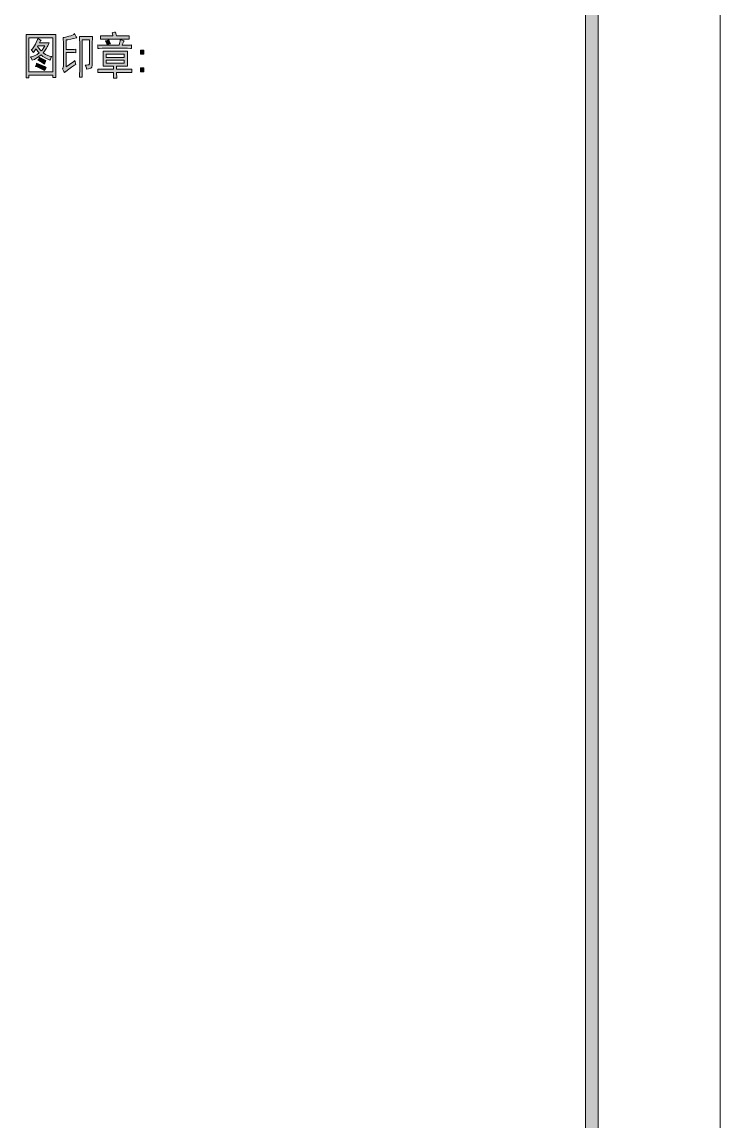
# Model space of a CAD drawing. Header units: millimetres. Extents: x 0 to 829, y 0 to 586.
# Drawn here: x 775.5 to 829.2, y 330.8 to 415.3 of the extents above; entities that cross this region are included whole.
import ezdxf

# ---------------------------------------------------------------- set-up
doc = ezdxf.new("R2010")
doc.units = ezdxf.units.MM

msp = doc.modelspace()

# ---------------------------------------------------------------- hatches: boundary and pattern name
h = msp.add_hatch(color=0)
h.dxf.hatch_style = 2
h.paths.add_polyline_path([(819.788528, 9.36625), (818.80075, 10.3505), (818.80075, 575.281778), (819.788528, 576.266028)])
h = msp.add_hatch(color=0)
h.paths.add_polyline_path([(778.076083, 414.30575), (778.072556, 414.122306), (778.0655, 413.713083), (778.0655, 413.490833), (778.0655, 411.906861), (778.0655, 411.677556), (778.072556, 411.226), (778.076083, 411.00375), (777.853833, 411.00375), (777.853833, 411.197778), (776.00175, 411.197778), (776.00175, 410.975528), (775.7795, 410.975528), (775.783028, 411.204833), (775.790083, 411.677556), (775.790083, 411.9245), (775.790083, 413.490833), (775.790083, 413.706028), (775.783028, 414.11525), (775.7795, 414.30575)])
h.paths.add_polyline_path([(777.853833, 411.44825), (777.853833, 414.069389), (776.00175, 414.069389), (776.00175, 411.44825)])
h = msp.add_hatch(color=0)
h.paths.add_polyline_path([(776.933083, 413.878889), (776.897806, 413.833028), (776.837833, 413.737778), (776.809611, 413.684861), (777.553972, 413.684861), (777.532806, 413.617833), (777.458722, 413.455556), (777.409333, 413.360306), (777.359944, 413.261528), (777.204722, 413.032222), (777.098889, 412.901694), (777.264694, 412.788806), (777.592778, 412.65475), (777.755056, 412.633583), (777.71625, 412.566556), (777.649222, 412.425444), (777.621, 412.351361), (777.416389, 412.4325), (777.070667, 412.633583), (776.933083, 412.753528), (776.770806, 412.612417), (776.428611, 412.404278), (776.245167, 412.33725), (776.227528, 412.404278), (776.167556, 412.531278), (776.121694, 412.587722), (776.298083, 412.626528), (776.626167, 412.78175), (776.777861, 412.901694), (776.70025, 412.996944), (776.587361, 413.159222), (776.555611, 413.22625), (776.506222, 413.152167), (776.400389, 413.004), (776.343944, 412.929917), (776.305139, 412.989889), (776.220472, 413.078083), (776.178139, 413.106306), (776.273389, 413.212139), (776.432139, 413.444972), (776.499167, 413.5755), (776.566194, 413.7025), (776.661444, 413.921222), (776.689667, 414.009417), (776.742583, 413.974139), (776.866056, 413.907111)])
h.paths.add_polyline_path([(776.664972, 413.402639), (776.749639, 413.279167), (776.894278, 413.09925), (776.95425, 413.049861), (777.028333, 413.123944), (777.158861, 413.3215), (777.222361, 413.4485), (776.689667, 413.4485)])
h = msp.add_hatch(color=0)
h.dxf.hatch_style = 2
h.paths.add_polyline_path([(779.62125, 412.012694), (779.508361, 411.945667), (779.289639, 411.801028), (779.180278, 411.723417), (779.074444, 411.645806), (778.848667, 411.48), (778.73225, 411.388278), (778.693444, 411.472944), (778.615833, 411.621111), (778.577028, 411.684611), (778.60525, 411.709306), (778.644056, 411.811611), (778.654639, 411.89275), (778.654639, 413.4485), (778.654639, 413.663694), (778.647583, 413.98825), (778.644056, 414.097611), (778.704028, 414.097611), (778.915694, 414.139944), (779.070917, 414.182278), (779.222611, 414.221083), (779.448389, 414.319861), (779.518944, 414.379833), (779.55775, 414.298694), (779.645944, 414.143472), (779.698861, 414.069389), (779.624778, 414.048222), (779.444861, 414.002361), (779.3355, 413.981194), (779.229667, 413.960028), (778.996833, 413.914167), (778.876889, 413.893), (778.876889, 413.166278), (779.141472, 413.166278), (779.247306, 413.166278), (779.480139, 413.173333), (779.607139, 413.180389), (779.607139, 412.915806), (779.490722, 412.922861), (779.257889, 412.929917), (779.141472, 412.929917), (778.876889, 412.929917), (778.876889, 411.832778), (779.120306, 411.998583), (779.451917, 412.242), (779.543639, 412.323139), (779.554222, 412.242), (779.593028, 412.086778)])
h = msp.add_hatch(color=0)
h.dxf.hatch_style = 2
h.paths.add_polyline_path([(780.884194, 414.157583), (780.880667, 414.002361), (780.873611, 413.691917), (780.873611, 413.536694), (780.873611, 412.100889), (780.873611, 411.966833), (780.838333, 411.801028), (780.803056, 411.769278), (780.767778, 411.734), (780.580806, 411.6705), (780.429111, 411.642278), (780.425583, 411.730472), (780.376194, 411.89275), (780.330333, 411.966833), (780.400889, 411.966833), (780.520833, 411.973889), (780.563167, 411.980944), (780.609028, 411.988), (780.658417, 412.055028), (780.661944, 412.115), (780.661944, 413.907111), (780.108083, 413.907111), (780.108083, 411.0355), (779.896417, 411.0355), (779.903472, 411.218944), (779.907, 411.603472), (779.907, 411.804556), (779.907, 413.490833), (779.907, 413.656639), (779.903472, 413.98825), (779.896417, 414.157583)])
h = msp.add_hatch(color=0)
h.dxf.hatch_style = 2
h.paths.add_polyline_path([(783.473583, 413.490833), (783.582944, 413.490833), (783.801667, 413.501417), (783.903972, 413.508472), (783.903972, 413.240361), (783.801667, 413.247417), (783.582944, 413.254472), (783.473583, 413.254472), (781.730861, 413.254472), (781.625028, 413.254472), (781.413361, 413.247417), (781.307528, 413.240361), (781.307528, 413.508472), (781.416889, 413.501417), (781.628556, 413.490833), (781.730861, 413.490833), (782.930306, 413.490833), (782.972639, 413.631944), (783.022028, 413.840083), (783.029083, 413.907111), (783.089056, 413.893), (783.24075, 413.854194), (783.328944, 413.833028), (783.307778, 413.794222), (783.261917, 413.709556), (783.24075, 413.663694), (783.216056, 413.614306), (783.184306, 413.529639), (783.173722, 413.490833)])
h = msp.add_hatch(color=0)
h.dxf.hatch_style = 2
h.paths.add_polyline_path([(782.651611, 414.499778), (782.679833, 414.418639), (782.718639, 414.270472), (782.729222, 414.203444), (783.385389, 414.203444), (783.463, 414.203444), (783.62175, 414.2105), (783.706417, 414.217556), (783.706417, 413.952972), (783.62175, 413.960028), (783.466528, 413.967083), (783.395972, 413.967083), (781.8755, 413.967083), (781.773194, 413.967083), (781.586222, 413.960028), (781.4945, 413.952972), (781.4945, 414.217556), (781.607389, 414.2105), (781.790833, 414.203444), (781.861389, 414.203444), (782.461111, 414.203444), (782.461111, 414.238722), (782.432889, 414.365722), (782.408194, 414.453917), (782.457583, 414.468028), (782.577528, 414.492722)])
h = msp.add_hatch(color=0)
h.dxf.hatch_style = 2
h.paths.add_polyline_path([(781.896667, 413.818917), (781.946056, 413.840083), (782.062472, 413.885944), (782.1295, 413.907111), (782.16125, 413.833028), (782.235333, 413.684861), (782.274139, 413.610778), (782.207111, 413.589611), (782.090694, 413.54375), (782.041306, 413.522583), (782.0025, 413.603722), (781.928417, 413.751889)])
h = msp.add_hatch(color=0)
h.dxf.hatch_style = 2
h.paths.add_polyline_path([(784.838833, 412.795861), (784.581306, 412.795861), (784.581306, 413.123944), (784.838833, 413.123944)])
h = msp.add_hatch(color=0)
h.dxf.hatch_style = 2
h.paths.add_polyline_path([(776.799028, 412.573611), (776.989528, 412.471306), (777.243528, 412.33725), (777.310556, 412.309028), (777.282333, 412.249056), (777.232944, 412.115), (777.211778, 412.040917), (777.021278, 412.160861), (776.767278, 412.309028), (776.70025, 412.33725), (776.728472, 412.390167), (776.777861, 412.506583)])
h = msp.add_hatch(color=0)
h.paths.add_polyline_path([(783.582944, 413.032222), (783.579417, 412.877), (783.572361, 412.580667), (783.572361, 412.439556), (783.572361, 412.309028), (783.579417, 412.026806), (783.582944, 411.878639), (782.750389, 411.878639), (782.750389, 411.642278), (783.463, 411.642278), (783.565306, 411.642278), (783.794611, 411.649333), (783.918083, 411.656389), (783.918083, 411.388278), (783.801667, 411.398861), (783.572361, 411.405917), (783.463, 411.405917), (782.750389, 411.405917), (782.750389, 411.293028), (782.757444, 411.070778), (782.760972, 410.961417), (782.496389, 410.961417), (782.499917, 411.070778), (782.506972, 411.293028), (782.506972, 411.405917), (781.752028, 411.405917), (781.663833, 411.405917), (781.441583, 411.398861), (781.307528, 411.388278), (781.307528, 411.656389), (781.434528, 411.649333), (781.65325, 411.642278), (781.741444, 411.642278), (782.506972, 411.642278), (782.506972, 411.878639), (781.706167, 411.878639), (781.713222, 412.026806), (781.71675, 412.316083), (781.71675, 412.457194), (781.71675, 412.598306), (781.713222, 412.884056), (781.706167, 413.032222)])
h.paths.add_polyline_path([(783.339528, 412.5595), (783.339528, 412.795861), (781.953111, 412.795861), (781.953111, 412.5595)])
h.paths.add_polyline_path([(783.339528, 412.115), (783.339528, 412.33725), (781.953111, 412.33725), (781.953111, 412.115)])
h = msp.add_hatch(color=0)
h.dxf.hatch_style = 2
h.paths.add_polyline_path([(776.587361, 412.115), (776.834306, 412.01975), (777.197667, 411.857472), (777.321139, 411.790444), (777.292917, 411.730472), (777.236472, 411.603472), (777.211778, 411.536444), (776.982472, 411.663444), (776.633222, 411.825722), (776.50975, 411.864528), (776.534444, 411.9245), (776.57325, 412.047972)])
h = msp.add_hatch(color=0)
h.dxf.hatch_style = 2
h.paths.add_polyline_path([(784.838833, 411.434139), (784.581306, 411.434139), (784.581306, 411.758694), (784.838833, 411.758694)])

# ---------------------------------------------------------------- linework, layer by layer
at = {"color": 0, "lineweight": 0}
for points in [[(0, 0), (0, 585.632278), (829.154778, 585.632278), (829.154778, 0)], [(819.788528, 9.36625), (818.80075, 10.3505), (818.80075, 575.281778), (819.788528, 576.266028)], [(778.076083, 414.30575), (778.072556, 414.122306), (778.0655, 413.713083), (778.0655, 413.490833), (778.0655, 411.906861), (778.0655, 411.677556), (778.072556, 411.226), (778.076083, 411.00375), (777.853833, 411.00375), (777.853833, 411.197778), (776.00175, 411.197778), (776.00175, 410.975528), (775.7795, 410.975528), (775.783028, 411.204833), (775.790083, 411.677556), (775.790083, 411.9245), (775.790083, 413.490833), (775.790083, 413.706028), (775.783028, 414.11525), (775.7795, 414.30575)], [(777.853833, 411.44825), (777.853833, 414.069389), (776.00175, 414.069389), (776.00175, 411.44825)], [(776.933083, 413.878889), (776.897806, 413.833028), (776.837833, 413.737778), (776.809611, 413.684861), (777.553972, 413.684861), (777.532806, 413.617833), (777.458722, 413.455556), (777.409333, 413.360306), (777.359944, 413.261528), (777.204722, 413.032222), (777.098889, 412.901694), (777.264694, 412.788806), (777.592778, 412.65475), (777.755056, 412.633583), (777.71625, 412.566556), (777.649222, 412.425444), (777.621, 412.351361), (777.416389, 412.4325), (777.070667, 412.633583), (776.933083, 412.753528), (776.770806, 412.612417), (776.428611, 412.404278), (776.245167, 412.33725), (776.227528, 412.404278), (776.167556, 412.531278), (776.121694, 412.587722), (776.298083, 412.626528), (776.626167, 412.78175), (776.777861, 412.901694), (776.70025, 412.996944), (776.587361, 413.159222), (776.555611, 413.22625), (776.506222, 413.152167), (776.400389, 413.004), (776.343944, 412.929917), (776.305139, 412.989889), (776.220472, 413.078083), (776.178139, 413.106306), (776.273389, 413.212139), (776.432139, 413.444972), (776.499167, 413.5755), (776.566194, 413.7025), (776.661444, 413.921222), (776.689667, 414.009417), (776.742583, 413.974139), (776.866056, 413.907111)], [(779.62125, 412.012694), (779.508361, 411.945667), (779.289639, 411.801028), (779.180278, 411.723417), (779.074444, 411.645806), (778.848667, 411.48), (778.73225, 411.388278), (778.693444, 411.472944), (778.615833, 411.621111), (778.577028, 411.684611), (778.60525, 411.709306), (778.644056, 411.811611), (778.654639, 411.89275), (778.654639, 413.4485), (778.654639, 413.663694), (778.647583, 413.98825), (778.644056, 414.097611), (778.704028, 414.097611), (778.915694, 414.139944), (779.070917, 414.182278), (779.222611, 414.221083), (779.448389, 414.319861), (779.518944, 414.379833), (779.55775, 414.298694), (779.645944, 414.143472), (779.698861, 414.069389), (779.624778, 414.048222), (779.444861, 414.002361), (779.3355, 413.981194), (779.229667, 413.960028), (778.996833, 413.914167), (778.876889, 413.893), (778.876889, 413.166278), (779.141472, 413.166278), (779.247306, 413.166278), (779.480139, 413.173333), (779.607139, 413.180389), (779.607139, 412.915806), (779.490722, 412.922861), (779.257889, 412.929917), (779.141472, 412.929917), (778.876889, 412.929917), (778.876889, 411.832778), (779.120306, 411.998583), (779.451917, 412.242), (779.543639, 412.323139), (779.554222, 412.242), (779.593028, 412.086778)], [(780.884194, 414.157583), (780.880667, 414.002361), (780.873611, 413.691917), (780.873611, 413.536694), (780.873611, 412.100889), (780.873611, 411.966833), (780.838333, 411.801028), (780.803056, 411.769278), (780.767778, 411.734), (780.580806, 411.6705), (780.429111, 411.642278), (780.425583, 411.730472), (780.376194, 411.89275), (780.330333, 411.966833), (780.400889, 411.966833), (780.520833, 411.973889), (780.563167, 411.980944), (780.609028, 411.988), (780.658417, 412.055028), (780.661944, 412.115), (780.661944, 413.907111), (780.108083, 413.907111), (780.108083, 411.0355), (779.896417, 411.0355), (779.903472, 411.218944), (779.907, 411.603472), (779.907, 411.804556), (779.907, 413.490833), (779.907, 413.656639), (779.903472, 413.98825), (779.896417, 414.157583)], [(783.473583, 413.490833), (783.582944, 413.490833), (783.801667, 413.501417), (783.903972, 413.508472), (783.903972, 413.240361), (783.801667, 413.247417), (783.582944, 413.254472), (783.473583, 413.254472), (781.730861, 413.254472), (781.625028, 413.254472), (781.413361, 413.247417), (781.307528, 413.240361), (781.307528, 413.508472), (781.416889, 413.501417), (781.628556, 413.490833), (781.730861, 413.490833), (782.930306, 413.490833), (782.972639, 413.631944), (783.022028, 413.840083), (783.029083, 413.907111), (783.089056, 413.893), (783.24075, 413.854194), (783.328944, 413.833028), (783.307778, 413.794222), (783.261917, 413.709556), (783.24075, 413.663694), (783.216056, 413.614306), (783.184306, 413.529639), (783.173722, 413.490833)], [(782.651611, 414.499778), (782.679833, 414.418639), (782.718639, 414.270472), (782.729222, 414.203444), (783.385389, 414.203444), (783.463, 414.203444), (783.62175, 414.2105), (783.706417, 414.217556), (783.706417, 413.952972), (783.62175, 413.960028), (783.466528, 413.967083), (783.395972, 413.967083), (781.8755, 413.967083), (781.773194, 413.967083), (781.586222, 413.960028), (781.4945, 413.952972), (781.4945, 414.217556), (781.607389, 414.2105), (781.790833, 414.203444), (781.861389, 414.203444), (782.461111, 414.203444), (782.461111, 414.238722), (782.432889, 414.365722), (782.408194, 414.453917), (782.457583, 414.468028), (782.577528, 414.492722)], [(781.896667, 413.818917), (781.946056, 413.840083), (782.062472, 413.885944), (782.1295, 413.907111), (782.16125, 413.833028), (782.235333, 413.684861), (782.274139, 413.610778), (782.207111, 413.589611), (782.090694, 413.54375), (782.041306, 413.522583), (782.0025, 413.603722), (781.928417, 413.751889)], [(776.664972, 413.402639), (776.749639, 413.279167), (776.894278, 413.09925), (776.95425, 413.049861), (777.028333, 413.123944), (777.158861, 413.3215), (777.222361, 413.4485), (776.689667, 413.4485)], [(784.838833, 412.795861), (784.581306, 412.795861), (784.581306, 413.123944), (784.838833, 413.123944)], [(776.799028, 412.573611), (776.989528, 412.471306), (777.243528, 412.33725), (777.310556, 412.309028), (777.282333, 412.249056), (777.232944, 412.115), (777.211778, 412.040917), (777.021278, 412.160861), (776.767278, 412.309028), (776.70025, 412.33725), (776.728472, 412.390167), (776.777861, 412.506583)], [(783.582944, 413.032222), (783.579417, 412.877), (783.572361, 412.580667), (783.572361, 412.439556), (783.572361, 412.309028), (783.579417, 412.026806), (783.582944, 411.878639), (782.750389, 411.878639), (782.750389, 411.642278), (783.463, 411.642278), (783.565306, 411.642278), (783.794611, 411.649333), (783.918083, 411.656389), (783.918083, 411.388278), (783.801667, 411.398861), (783.572361, 411.405917), (783.463, 411.405917), (782.750389, 411.405917), (782.750389, 411.293028), (782.757444, 411.070778), (782.760972, 410.961417), (782.496389, 410.961417), (782.499917, 411.070778), (782.506972, 411.293028), (782.506972, 411.405917), (781.752028, 411.405917), (781.663833, 411.405917), (781.441583, 411.398861), (781.307528, 411.388278), (781.307528, 411.656389), (781.434528, 411.649333), (781.65325, 411.642278), (781.741444, 411.642278), (782.506972, 411.642278), (782.506972, 411.878639), (781.706167, 411.878639), (781.713222, 412.026806), (781.71675, 412.316083), (781.71675, 412.457194), (781.71675, 412.598306), (781.713222, 412.884056), (781.706167, 413.032222)], [(783.339528, 412.5595), (783.339528, 412.795861), (781.953111, 412.795861), (781.953111, 412.5595)], [(783.339528, 412.115), (783.339528, 412.33725), (781.953111, 412.33725), (781.953111, 412.115)], [(776.587361, 412.115), (776.834306, 412.01975), (777.197667, 411.857472), (777.321139, 411.790444), (777.292917, 411.730472), (777.236472, 411.603472), (777.211778, 411.536444), (776.982472, 411.663444), (776.633222, 411.825722), (776.50975, 411.864528), (776.534444, 411.9245), (776.57325, 412.047972)], [(784.838833, 411.434139), (784.581306, 411.434139), (784.581306, 411.758694), (784.838833, 411.758694)]]:
    msp.add_lwpolyline(points, close=True, dxfattribs=at)

doc.saveas('drawing.dxf')
